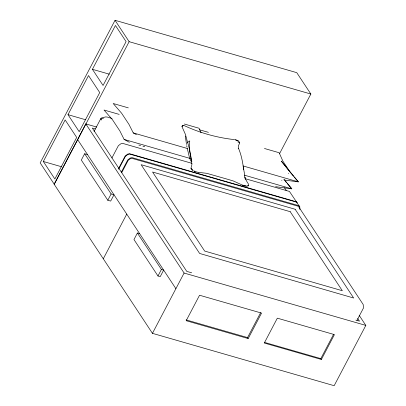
<?xml version="1.0" encoding="UTF-8"?>
<svg xmlns="http://www.w3.org/2000/svg" width="406" height="406" viewBox="0 0 406 406"><rect width="100%" height="100%" fill="white"/><g stroke="black" fill="none" stroke-linecap="round" stroke-linejoin="round"><path stroke-width="0.61" d="M103.799 117.892C102.297 117.131 99.744 118.253 101.297 120.029L101.759 118.653L103.494 118.06M181.908 126.601L182.426 125.535L183.669 125.276M182.177 126.606L182.284 126.073L183.076 125.55M190.993 168.084L191.906 164.597L191.287 159.467M239.697 143.1L238.449 145.592L238.271 148.606M115.045 20.3L40.179 162.897L54.267 184.273L129.133 41.676L115.045 20.3L296.766 72.659L310.854 94.03L279.612 153.539M43.33 161.502L65.148 119.943L76.678 137.431L54.861 178.99L43.33 161.502L61.463 166.724M67.99 114.675L88.523 75.562L99.734 92.563L79.195 131.676L67.99 114.675L85.605 119.75M92.421 69.309L115.436 25.471L126.083 41.62L103.068 85.458L92.421 69.309L109.331 74.181M96.74 127.063L85.803 123.911L54.145 184.212L152.443 333.341L334.163 385.7L365.821 325.404L359.198 315.355M94.09 131.377L100.871 118.466M84.631 153.742L81.317 160.055L107.813 200.254L110.676 201.082L113.99 194.763L111.127 193.941L84.631 153.742L87.493 154.569M111.924 157.954L118.369 145.683L120.856 143.785L122.653 143.379L192.048 163.369M118.73 168.277L125.175 156.011L127.667 154.113L129.458 153.707L296.248 201.762L297.202 202.959L289.442 191.434L245.006 178.63M118.674 169.195L125.408 156.366L127.9 154.468L129.692 154.062L296.481 202.117L299.78 206.872L299.887 209.521M121.313 172.195L127.758 159.928L130.245 158.025L132.041 157.619L298.831 205.68L299.78 206.872M121.734 172.626L128.215 160.289L130.367 158.644L131.828 158.315L298.354 206.294L363.182 304.495L363.487 307.981L357.011 320.324M107.813 200.254L111.127 193.941M103.291 258.774L126.743 214.109M137.39 233.029L133.97 239.55L157.98 275.984L160.233 276.633L163.654 270.112L161.405 269.462L137.39 233.029L139.644 233.678M157.98 275.984L161.405 269.462M152.443 333.341L184.101 273.045L85.803 123.911M281.754 180.457L281.901 180.178M288.301 173.494L288.448 173.215M248.188 338.563L186.181 320.699L199.554 295.233L261.555 313.097L248.188 338.563L247.548 337.589L260.627 312.681M321.379 359.467L264.286 343.019L277.334 318.167L334.427 334.615L321.379 359.467L320.821 358.62L333.58 334.321M234.653 139.628C217.652 137.852 199.747 132.94 183.898 125.439M104.134 117.273C106.737 116.101 109.549 118.05 112.086 118.456M198.062 172.327L195.824 171.713M284.027 179.995L298.349 181.873L281.292 161.07L288.752 170.449M275.613 186.709L291.802 188.836L283.87 179.158M246.401 186.014L242.707 185.156M246.412 186.273L242.595 185.4M198.103 172.342L206.679 173.301L228.4 179.493L233.288 180.964L242.676 185.217M235.414 139.639L238.342 140.786M235.323 139.887L238.195 141.009M129.133 41.676L310.854 94.03M128.316 107.864L113.172 103.505L121.582 113.183L128.986 124.414L133.254 132.899L136.406 134.635M184.36 124.013L199.041 128.245L201.056 132.757M199.326 129.732L208.41 132.346M264.453 148.494L279.14 152.727L282.916 161.182L290.32 172.418L293.533 176.199M119.191 114.39L104.048 110.031L112.457 119.709L119.866 130.94L124.129 139.425L129.382 142.313M133.254 132.899L187.323 148.479M243.062 165.942L298.349 181.873L294.335 177.143M95.359 128.961L92.319 128.088L186.775 271.391L191.642 272.791M124.129 139.425L190.384 158.518M244.432 175.184L291.802 188.836L287.387 183.634M138.827 145.038L140.598 145.546M142.958 146.226L144.729 146.739M355.844 320.101L359.493 321.151L357.747 318.512M184.101 273.045L365.821 325.404M264.336 342.344L320.821 358.62M186.151 319.903L247.548 337.589M194.347 171.007L195.266 171.393M194.225 171.246L195.154 171.631M193.342 170.794L191.759 169.647L190.901 168.333M192.672 170.053L191.135 168.221M285.382 181.269L286.585 182.69M247.787 183.182L245.204 178.467M284.464 187.734L286.205 190.378M77.592 139.542L175.894 288.676M248.188 183.563L248.594 184.222M238.55 148.418C241.408 155.082 242.702 162.293 243.671 169.439L243.235 166.688L244.843 175.839M245.168 178.051L244.96 177.458M190.718 161.015L189.257 156.777L187.176 148.053M182.05 126.804L185.486 134.553L187.577 142.476M244.554 176.234L244.894 177.402M244.985 177.224L245.351 179.147M189.495 149.032L191.835 161.72M189.232 149.058L191.571 161.74M186.527 144.429L185.288 136.076M186.73 145.683L186.933 146.931M189.424 148.936L189.734 140.897L187.643 142.425L189.424 148.936M239.596 142.851L237.83 141.872L239.038 141.491L239.596 142.851M248.614 184.948L248.411 185.846L246.939 186.176L248.614 184.948M290.214 211.683L152.56 172.022L204.654 251.055L342.309 290.716L290.214 211.683M295.147 209.257L141.126 164.699L199.63 253.456L353.651 298.014L295.147 209.257"/></g></svg>
